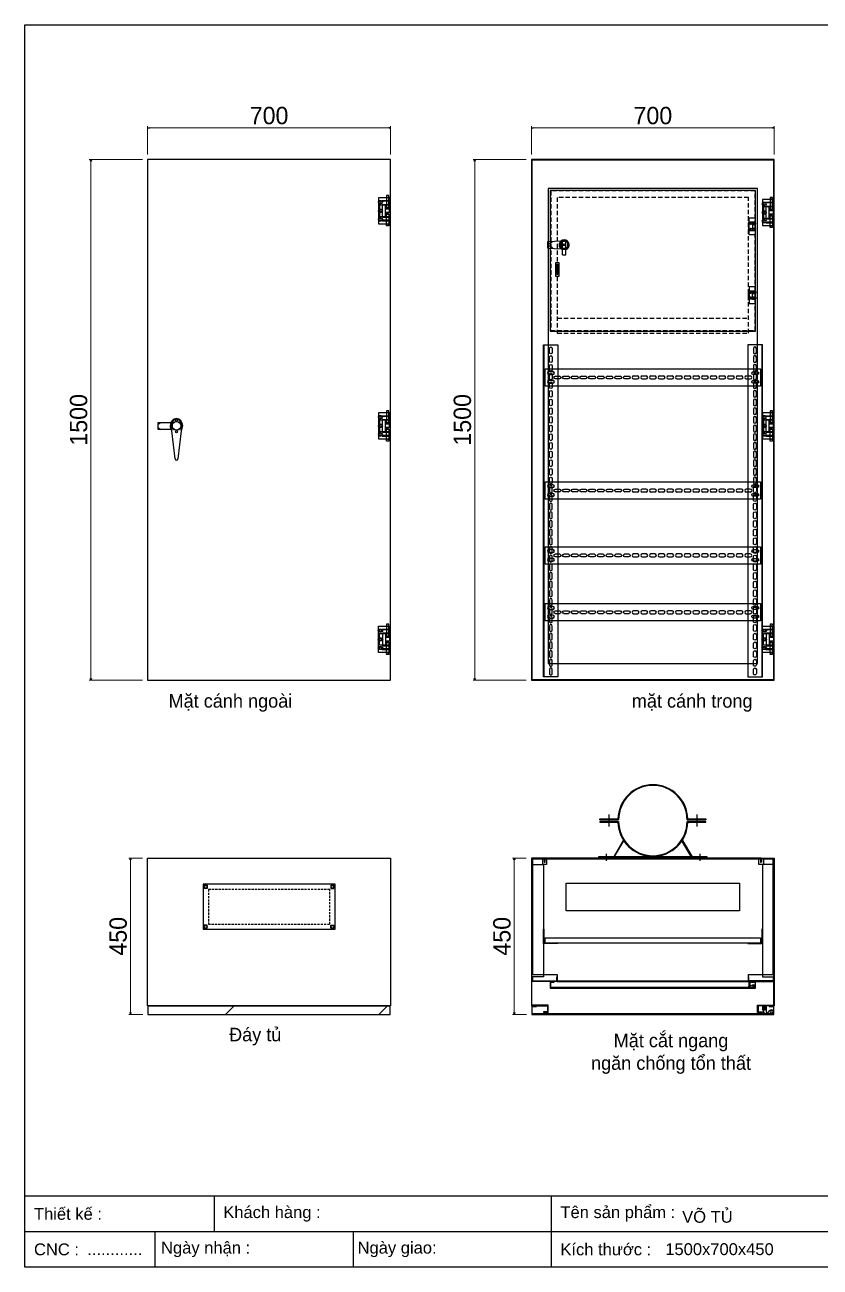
# Model space of a CAD drawing. Header units: millimetres. Extents: x 0 to 5063, y 0 to 3580.
# Drawn here: x 0 to 2292, y 0 to 3580 of the extents above; entities that cross this region are included whole.
import ezdxf

# ---------------------------------------------------------------- set-up
doc = ezdxf.new("R2010")
doc.units = ezdxf.units.MM
doc.linetypes.add('HIDDEN', pattern=[9.525, 6.35, -3.175])
doc.linetypes.add('HIDDENX2', pattern=[19.05, 12.7, -6.35])
for name, color, linetype in [('CNC', 7, 'Continuous'), ('DIM', 253, 'Continuous'), ('Ghi chu', 7, 'Continuous'), ('HEATER', 1, 'Continuous')]:
    doc.layers.add(name, color=color, linetype=linetype)
doc.styles.add('Arial', font='arial.ttf')
doc.dimstyles.new('CNC', dxfattribs={"dimtxt": 50, "dimasz": 5, "dimexe": 5, "dimexo": 15, "dimgap": 10, "dimtad": 1, "dimdec": 0, "dimtxsty": 'Standard', "dimblk": 'OPEN30', "dimcen": 10, "dimclrd": 5, "dimclre": 5, "dimclrt": 3, "dimazin": 3, "dimtfac": 1, "dimtdec": 0, "dimtmove": 0, "dimatfit": 3, "dimldrblk": 'ARCHTICK', "dimlwd": 9, "dimlwe": 9})

# ---------------------------------------------------------------- blocks, each defined once
blk = doc.blocks.new('*D1')
at = {"color": 0, "linetype": 'ByBlock', "lineweight": -2}
for p, q in [((353.9, 3282.7), (358.9, 3284)), ((358.9, 3281.4), (353.9, 3282.7)), ((353.9, 3282.7), (358.9, 3282.7)), ((1048.9, 3284), (1053.9, 3282.7)), ((1053.9, 3282.7), (1048.9, 3281.4)), ((1053.9, 3282.7), (1048.9, 3282.7))]:
    blk.add_line(p, q, dxfattribs=at)
at = {"layer": 'Defpoints', "color": 0, "transparency": 16777216}
for p in [(1053.9, 3282.7), (353.9, 3191.7), (1053.9, 3191.7)]:
    blk.add_point(p, dxfattribs=at)
at = {"layer": 'DIM', "color": 5, "lineweight": 9, "transparency": 16777216}
for p, q in [((353.9, 3206.7), (353.9, 3287.7)), ((358.9, 3282.7), (1048.9, 3282.7)), ((1053.9, 3206.7), (1053.9, 3287.7))]:
    blk.add_line(p, q, dxfattribs=at)
at = {"layer": 'DIM', "color": 3, "transparency": 16777216, "insert": (703.9, 3318.2), "char_height": 50, "attachment_point": 5}
blk.add_mtext('700', dxfattribs=at)
blk = doc.blocks.new('_ArchTick')
at = {"color": 0, "const_width": 0.15}
blk.add_lwpolyline([(-0.5, -0.5), (0.5, 0.5)], dxfattribs=at)
blk = doc.blocks.new('_Open30')
at = {"color": 0, "linetype": 'ByBlock', "lineweight": -2}
for p, q in [((-1, 0.27), (0, 0)), ((0, 0), (-1, -0.27)), ((0, 0), (-1, 0))]:
    blk.add_line(p, q, dxfattribs=at)
blk = doc.blocks.new('*D2')
at = {"color": 0, "linetype": 'ByBlock', "lineweight": -2}
for p, q in [((189.3, 3186.7), (190.6, 3191.7)), ((190.6, 3191.7), (192, 3186.7)), ((190.6, 3191.7), (190.6, 3186.7)), ((190.6, 1691.7), (189.3, 1696.7)), ((192, 1696.7), (190.6, 1691.7)), ((190.6, 1691.7), (190.6, 1696.7))]:
    blk.add_line(p, q, dxfattribs=at)
at = {"layer": 'Defpoints', "color": 0, "transparency": 16777216}
for p in [(353.9, 3191.7), (190.6, 1691.7), (353.9, 1691.7)]:
    blk.add_point(p, dxfattribs=at)
at = {"layer": 'DIM', "color": 5, "lineweight": 9, "transparency": 16777216}
for p, q in [((338.9, 3191.7), (185.6, 3191.7)), ((190.6, 3186.7), (190.6, 1696.7)), ((338.9, 1691.7), (185.6, 1691.7))]:
    blk.add_line(p, q, dxfattribs=at)
at = {"layer": 'DIM', "color": 3, "transparency": 16777216, "insert": (155.1, 2441.7), "char_height": 50, "attachment_point": 5, "rotation": 90}
blk.add_mtext('1500', dxfattribs=at)
blk = doc.blocks.new('*D3')
at = {"color": 0, "linetype": 'ByBlock', "lineweight": -2}
for p, q in [((303.3, 1173.5), (304.6, 1178.5)), ((304.6, 1178.5), (305.9, 1173.5)), ((304.6, 1178.5), (304.6, 1173.5)), ((304.6, 728.5), (303.3, 733.5)), ((305.9, 733.5), (304.6, 728.5)), ((304.6, 728.5), (304.6, 733.5))]:
    blk.add_line(p, q, dxfattribs=at)
at = {"layer": 'Defpoints', "color": 0, "transparency": 16777216}
for p in [(353.9, 1178.5), (304.6, 728.5), (354.9, 728.5)]:
    blk.add_point(p, dxfattribs=at)
at = {"layer": 'DIM', "color": 5, "lineweight": 9, "transparency": 16777216}
for p, q in [((338.9, 1178.5), (299.6, 1178.5)), ((304.6, 1173.5), (304.6, 733.5)), ((339.9, 728.5), (299.6, 728.5))]:
    blk.add_line(p, q, dxfattribs=at)
at = {"layer": 'DIM', "color": 3, "transparency": 16777216, "insert": (269.1, 953.5), "char_height": 50, "attachment_point": 5, "rotation": 90}
blk.add_mtext('450', dxfattribs=at)
blk = doc.blocks.new('MS308-2-1')
at = {"color": 1}
for p, q in [((-53, 4.6), (-46, 10)), ((-13.3, -14.2), (-13.3, 6.7)), ((-12.3, 6.7), (-12.3, -6.9)), ((12.3, 6.7), (12.3, -6.9)), ((13.3, 6.7), (13.3, -14.2)), ((-53, -4.6), (-46, -10)), ((-4, -95), (-13.3, -14.2)), ((13.3, -14.2), (4, -95))]:
    blk.add_line(p, q, dxfattribs=at)
blk.add_lwpolyline([(-15.8, -10), (-53, -10), (-53, 10), (-15.8, 10)], dxfattribs=at)
for centre, radius, start, end in [((0, 6.7), 13.3, 0, 180), ((0, 6.7), 12.3, 0, 180), ((0, 5.9), 17.7, 226.184, 313.816), ((0, -95), 4, 180, 0)]:
    blk.add_arc(centre, radius, start, end, dxfattribs=at)
blk.add_ellipse((0, 0), major_axis=(0, 21), ratio=0.857143, start_param=3.972003, end_param=8.594367, dxfattribs=at)
blk = doc.blocks.new('HL011-1-3')
at = {"color": 1}
for p, q in [((29.5, 81), (22.5, 81)), ((22.5, 81), (22.5, 78)), ((23.5, 78), (22.5, 78)), ((22.5, 75), (22.5, 49)), ((23.5, 75), (22.5, 75)), ((23.5, 75), (23.5, 78)), ((29.5, 78), (28.5, 78)), ((28.5, 75), (28.5, 78)), ((28.5, 75), (29.5, 75)), ((29.5, 78), (29.5, 81)), ((29.5, 49), (29.5, 75)), ((11, 56), (11, 19)), ((11, 56), (32, 56)), ((20, 54), (20, 21)), ((20, 47), (32, 47)), ((32, 42.5), (20, 42.5)), ((22.5, 49), (24, 44)), ((24, 44), (28, 44)), ((29.5, 49), (28, 44)), ((11, 19), (32, 19)), ((32, 32.5), (20, 32.5)), ((20, 28), (32, 28)), ((22.5, 26), (24, 31)), ((22.5, 0), (22.5, 26)), ((23.5, 0), (22.5, 0)), ((23.5, 0), (23.5, -3)), ((24, 31), (28, 31)), ((29.5, 26), (28, 31)), ((28.5, 0), (28.5, -3)), ((28.5, 0), (29.5, 0)), ((29.5, 26), (29.5, 0)), ((22.5, -6), (22.5, -3)), ((23.5, -3), (22.5, -3)), ((29.5, -6), (22.5, -6)), ((29.5, -3), (28.5, -3)), ((29.5, -3), (29.5, -6))]:
    blk.add_line(p, q, dxfattribs=at)
for points in [[(32, 19), (32, 0), (0, 0), (0, 75), (32, 75), (32, 56)], [(32, 28), (32, 21), (3, 21), (3, 54), (32, 54), (32, 47)], [(32, 42.5), (32, 32.5)]]:
    blk.add_lwpolyline(points, dxfattribs=at)
for points in [[(10, 67), (32, 67), (32, 65), (10, 65)], [(10, 8), (32, 8), (32, 10), (10, 10)]]:
    blk.add_lwpolyline(points, close=True, dxfattribs=at)
for centre in [(5.5, 62.5), (5.5, 37.5), (5.5, 12.5)]:
    blk.add_circle(centre, 3, dxfattribs=at)
blk = doc.blocks.new('*D4')
at = {"color": 0, "linetype": 'ByBlock', "lineweight": -2}
for p, q in [((1460, 3282.7), (1465, 3284)), ((1465, 3281.4), (1460, 3282.7)), ((1460, 3282.7), (1465, 3282.7)), ((2155, 3284), (2160, 3282.7)), ((2160, 3282.7), (2155, 3281.4)), ((2160, 3282.7), (2155, 3282.7))]:
    blk.add_line(p, q, dxfattribs=at)
at = {"layer": 'Defpoints', "color": 0, "transparency": 16777216}
for p in [(2160, 3282.7), (1460, 3191.7), (2160, 3191.7)]:
    blk.add_point(p, dxfattribs=at)
at = {"layer": 'DIM', "color": 5, "lineweight": 9, "transparency": 16777216}
for p, q in [((1460, 3206.7), (1460, 3287.7)), ((1465, 3282.7), (2155, 3282.7)), ((2160, 3206.7), (2160, 3287.7))]:
    blk.add_line(p, q, dxfattribs=at)
at = {"layer": 'DIM', "color": 3, "transparency": 16777216, "insert": (1810, 3318.2), "char_height": 50, "attachment_point": 5}
blk.add_mtext('700', dxfattribs=at)
blk = doc.blocks.new('*D5')
at = {"color": 0, "linetype": 'ByBlock', "lineweight": -2}
for p, q in [((1295.4, 3186.7), (1296.8, 3191.7)), ((1296.8, 3191.7), (1298.1, 3186.7)), ((1296.8, 3191.7), (1296.8, 3186.7)), ((1296.8, 1691.7), (1295.4, 1696.7)), ((1298.1, 1696.7), (1296.8, 1691.7)), ((1296.8, 1691.7), (1296.8, 1696.7))]:
    blk.add_line(p, q, dxfattribs=at)
at = {"layer": 'Defpoints', "color": 0, "transparency": 16777216}
for p in [(1460, 3191.7), (1296.8, 1691.7), (1460, 1691.7)]:
    blk.add_point(p, dxfattribs=at)
at = {"layer": 'DIM', "color": 5, "lineweight": 9, "transparency": 16777216}
for p, q in [((1445, 3191.7), (1291.8, 3191.7)), ((1296.8, 3186.7), (1296.8, 1696.7)), ((1445, 1691.7), (1291.8, 1691.7))]:
    blk.add_line(p, q, dxfattribs=at)
at = {"layer": 'DIM', "color": 3, "transparency": 16777216, "insert": (1261.2, 2441.7), "char_height": 50, "attachment_point": 5, "rotation": 90}
blk.add_mtext('1500', dxfattribs=at)
blk = doc.blocks.new('KHUNG CHUẨN')
at = {"color": 7}
for p, q in [((19889.2, -28535.2), (16919.2, -28535.2)), ((17239.2, -28535.2), (17239.2, -28595.2)), ((17809.2, -28535.2), (17809.2, -28655.2)), ((18939.2, -28595.2), (16919.2, -28595.2)), ((17139.2, -28595.2), (17139.2, -28655.2)), ((17474.2, -28595.2), (17474.2, -28655.2))]:
    blk.add_line(p, q, dxfattribs=at)
blk.add_lwpolyline([(16919.2, -26555.2), (19889.2, -26555.2), (19889.2, -28655.2), (16919.2, -28655.2)], close=True, dxfattribs=at)
at = {"color": 2, "char_height": 20, "attachment_point": 4, "style": 'Arial'}
for s, insert, width in [('  Thiết kế :', (16919.2, -28565.2), 917.634), ('  Khách hàng :', (17239.2, -28565.2), 917.634), ('  Tên sản phẩm :', (17809.2, -28565.2), 917.634), ('  CNC :', (16919.2, -28625.2), 917.634), ('  Ngày nhận :', (17134, -28625.2), 556.651), ('  Ngày giao:', (17466.3, -28625.2), 556.651), ('  Kích thước :', (17809.2, -28625.2), 917.634)]:
    blk.add_mtext(s, dxfattribs=dict(at, insert=insert, width=width))
at = {"color": 3, "style": 'Arial'}
for tag, p in [('#01', (17055.6, -28580.1)), ('#02', (17431.4, -28580.1)), ('#03', (18030.6, -28580.1)), ('#08', (18751.7, -28580.1)), ('#10', (19064.8, -28580.1)), ('#04', (17024.8, -28634.6)), ('#05', (17308.5, -28633)), ('#06', (17632.7, -28633.7)), ('#07', (18002, -28634.7)), ('#09', (18753.8, -28632.6)), ('#11', (19060.3, -28625.7)), ('#12', (19806.5, -28628.9))]:
    blk.add_attdef(tag, p, '', height=20, dxfattribs=at)
blk = doc.blocks.new('*D7')
at = {"color": 0, "linetype": 'ByBlock', "lineweight": -2}
for p, q in [((1409.4, 1173.5), (1410.7, 1178.5)), ((1410.7, 1178.5), (1412.1, 1173.5)), ((1410.7, 1178.5), (1410.7, 1173.5)), ((1410.7, 728.5), (1409.4, 733.5)), ((1412.1, 733.5), (1410.7, 728.5)), ((1410.7, 728.5), (1410.7, 733.5))]:
    blk.add_line(p, q, dxfattribs=at)
at = {"layer": 'Defpoints', "color": 0, "transparency": 16777216}
for p in [(1460, 1178.5), (1410.7, 728.5), (1461, 728.5)]:
    blk.add_point(p, dxfattribs=at)
at = {"layer": 'DIM', "color": 5, "lineweight": 9, "transparency": 16777216}
for p, q in [((1445, 1178.5), (1405.7, 1178.5)), ((1410.7, 1173.5), (1410.7, 733.5)), ((1446, 728.5), (1405.7, 728.5))]:
    blk.add_line(p, q, dxfattribs=at)
at = {"layer": 'DIM', "color": 3, "transparency": 16777216, "insert": (1375.2, 953.5), "char_height": 50, "attachment_point": 5, "rotation": 90}
blk.add_mtext('450', dxfattribs=at)
blk = doc.blocks.new('HL011-1-4')
h = blk.add_hatch()
h.set_pattern_fill('ANSI31', color=2, scale=0.5, style=0)
h.paths.add_polyline_path([(2.5, 0), (8.5, 0), (8.5, 12), (2.5, 12)])
at = {"color": 1}
for p, q in [((7, 23.5), (0, 10)), ((0, 0), (0, 10)), ((11, 0), (0, 0)), ((7, 23.5), (26, 23.5)), ((11, 0), (11, 19.5)), ((11, 19.5), (17, 19.5)), ((17, 19.5), (21.2, 13.9))]:
    blk.add_line(p, q, dxfattribs=at)
at = {"color": 2}
blk.add_lwpolyline([(2.5, 0), (2.5, 12), (8.5, 12), (8.5, 0)], dxfattribs=at)
at = {"color": 1}
blk.add_lwpolyline([(5.7, 21), (3, 21), (3, 23.5), (7, 23.5)], dxfattribs=at)
blk.add_circle((26, 17.5), 3.5, dxfattribs=at)
blk.add_arc((26, 17.5), 6, 216.8699, 90, dxfattribs=at)
blk = doc.blocks.new('ovan6x9')
at = {"color": 2}
for p, q in [((2, 6), (8, 6)), ((2, 0), (8, 0))]:
    blk.add_line(p, q, dxfattribs=at)
for centre, start, end in [((2, 3), 90, 270), ((8, 3), 270, 90)]:
    blk.add_arc(centre, 3, start, end, dxfattribs=at)
blk = doc.blocks.new('HL036-1-1')
at = {"color": 1}
blk.add_line((9.5, 36.2), (9.5, 12.2), dxfattribs=at)
for points in [[(-2.5, 12.2), (17.5, 12.2), (17.5, 36.2), (-2.5, 36.2)], [(0, 48.5), (17.5, 48.5), (17.5, 0), (0, 0)]]:
    blk.add_lwpolyline(points, close=True, dxfattribs=at)
for centre, radius in [((3.5, 31.8), 2), ((3.5, 16.8), 2), ((12.7, 32.5), 2.5), ((12.7, 16), 2.5)]:
    blk.add_circle(centre, radius, dxfattribs=at)
blk = doc.blocks.new('HL036-1-2')
at = {"layer": 'Ghi chu', "color": 1}
for p, q in [((-3, 17.8), (-18.9, 17.8)), ((-18.9, 15.8), (-18.9, 17.8)), ((-12.1, 15.8), (-18.9, 15.8)), ((-16.4, 1), (-16.4, 14)), ((-15.6, 15), (-3.9, 17.7)), ((0, 0), (-15.4, 0)), ((-14.4, 3), (-14.4, 11.9)), ((0, 2), (-13.4, 2)), ((-13.1, 12.8), (-4.3, 9.8)), ((-6.2, 2), (-6.2, 0)), ((-1.2, 2), (-1.2, 0)), ((0, 0), (0, 2))]:
    blk.add_line(p, q, dxfattribs=at)
for radius in [4.1, 2.1]:
    blk.add_circle((-3, 13.7), radius, dxfattribs=at)
for centre, start, end in [((-15.4, 14), 102.9616, 180), ((-15.4, 1), 180, 270), ((-13.4, 11.9), 71.3254, 180), ((-13.4, 3), 180, 270)]:
    blk.add_arc(centre, 1, start, end, dxfattribs=at)
blk = doc.blocks.new('SDGFGHGHG')
at = {"layer": 'HEATER'}
for p, q in [((860892.9, 570780.5), (860931.6, 570782)), ((860892.9, 570760.5), (860892.9, 570780.5)), ((860892.9, 570771.9), (860906.3, 570778.7)), ((860892.9, 570769.1), (860906.3, 570762.4)), ((860892.9, 570760.5), (860931.6, 570759.1)), ((860935.9, 570742), (860935.9, 570784.3)), ((860937.5, 570771.3), (860939.5, 570771.3)), ((860937.5, 570769.8), (860939.5, 570769.8)), ((860939.5, 570773.5), (860939.5, 570771.3)), ((860939.5, 570769.8), (860939.5, 570767.6)), ((860941.3, 570773.5), (860941.3, 570771.3)), ((860941.3, 570771.3), (860943.4, 570771.3)), ((860941.3, 570769.8), (860941.3, 570767.6)), ((860941.3, 570769.8), (860943.4, 570769.8)), ((860944.9, 570742), (860944.9, 570784.3)), ((860935.9, 570742), (860944.9, 570742))]:
    blk.add_line(p, q, dxfattribs=at)
blk.add_circle((860940.4, 570770.5), 3.08, dxfattribs=at)
blk.add_arc((860940.4, 570770.5), 14.5, 288.08, 251.92, dxfattribs=at)
blk = doc.blocks.new('SĐFHGGH')
at = {"layer": 'HEATER'}
for points in [[(860943.4, 570717), (860943.4, 570718.4), (860937.4, 570718.4), (860937.4, 570717)], [(860928.8, 570702.4), (860927.4, 570702.4), (860927.4, 570708.4), (860928.8, 570708.4)], [(860943.4, 570693.8), (860943.4, 570692.4), (860937.4, 570692.4), (860937.4, 570693.8)], [(860952.1, 570702.4), (860953.4, 570702.4), (860953.4, 570708.4), (860952.1, 570708.4)]]:
    blk.add_lwpolyline(points, dxfattribs=at)
for start, end in [(104.4775, 165.5225), (14.4775, 75.5225), (194.4775, 255.5225), (284.4775, 345.5225)]:
    blk.add_arc((860940.4, 570705.4), 12, start, end, dxfattribs=at)
blk = doc.blocks.new('MS722')
for name, p in [('SDGFGHGHG', (-860940.4, -570770.5)), ('SĐFHGGH', (-860940.4, -570705.4))]:
    blk.add_blockref(name, p)
blk = doc.blocks.new('ovan8.5x20')
at = {"layer": 'CNC', "color": 2, "lineweight": -3}
for p, q in [((5.7, 4.2), (-5.8, 4.2)), ((-5.8, -4.2), (5.7, -4.2))]:
    blk.add_line(p, q, dxfattribs=at)
for centre, start, end in [((-5.8, 0), 90, 270), ((5.7, 0), 270, 90)]:
    blk.add_arc(centre, 4.25, start, end, dxfattribs=at)
blk = doc.blocks.new('z3')
at = {"color": 44}
for p, q in [((167285.3, -1616.7), (167905.3, -1616.7)), ((167285.3, -1666.7), (167285.3, -1616.7)), ((167905.3, -1616.7), (167905.3, -1666.7)), ((167905.3, -1666.7), (167285.3, -1666.7))]:
    blk.add_line(p, q, dxfattribs=at)
at = {"color": 44, "rotation": 180}
blk.add_blockref('ovan8.5x20', (167301.3, -1629.2), dxfattribs=at)
at = {"layer": 'CNC', "lineweight": -3, "xscale": -1, "rotation": 180}
for p in [(167320.3, -1641.7), (167345.3, -1641.7), (167370.3, -1641.7), (167395.3, -1641.7), (167420.3, -1641.7), (167445.3, -1641.7), (167470.3, -1641.7), (167495.3, -1641.7), (167520.3, -1641.7), (167890.5, -1629.2), (167890.5, -1654.2)]:
    blk.add_blockref('ovan8.5x20', p, dxfattribs=at)
at = {"layer": 'CNC', "lineweight": -3, "rotation": 180}
for p in [(167545.3, -1641.7), (167570.3, -1641.7), (167595.3, -1641.7), (167620.3, -1641.7), (167645.3, -1641.7), (167670.3, -1641.7), (167695.3, -1641.7), (167720.3, -1641.7), (167745.3, -1641.7), (167770.3, -1641.7), (167795.3, -1641.7), (167820.3, -1641.7), (167845.3, -1641.7), (167870.3, -1641.7), (167301.3, -1654.2)]:
    blk.add_blockref('ovan8.5x20', p, dxfattribs=at)
blk = doc.blocks.new('2565')
at = {"color": 5}
for p, q in [((168377, -2431.2), (168377, -2429.1)), ((168377, -2429.1), (168428.9, -2429.1)), ((168431, -2431.2), (168377, -2431.2)), ((168682.1, -2431.2), (168628.1, -2431.2)), ((168630.2, -2429.1), (168682.1, -2429.1)), ((168682.1, -2429.1), (168682.1, -2431.2)), ((168377, -2436.4), (168377, -2438.4)), ((168431, -2436.4), (168377, -2436.4)), ((168377, -2438.4), (168428.9, -2438.4)), ((168682.1, -2436.4), (168628.1, -2436.4)), ((168630.2, -2438.4), (168682.1, -2438.4)), ((168682.1, -2438.4), (168682.1, -2436.4)), ((168444.3, -2491.4), (168417.6, -2535.9)), ((168419.4, -2537), (168446.1, -2492.5)), ((168446.1, -2492.5), (168444.3, -2491.4)), ((168613.1, -2492.5), (168614.9, -2491.4)), ((168639.8, -2537), (168613.1, -2492.5)), ((168614.9, -2491.4), (168641.5, -2535.9)), ((168373.9, -2537), (168685.2, -2537)), ((168373.9, -2539.1), (168373.9, -2537)), ((168685.2, -2539.1), (168373.9, -2539.1)), ((168373.9, -2540.1), (168685.2, -2540.1)), ((168373.9, -2542.2), (168373.9, -2540.1)), ((168417.6, -2535.9), (168419.4, -2537)), ((168641.5, -2535.9), (168639.8, -2537)), ((168685.2, -2537), (168685.2, -2539.1)), ((168685.2, -2540.1), (168685.2, -2542.2)), ((168685.2, -2542.2), (168373.9, -2542.2))]:
    blk.add_line(p, q, dxfattribs=at)
at = {"color": 2}
for p, q in [((168403, -2416.6), (168403, -2450.9)), ((168656.1, -2416.6), (168656.1, -2450.9)), ((168394.7, -2529.2), (168394.7, -2550)), ((168664.5, -2529.2), (168664.5, -2550))]:
    blk.add_line(p, q, dxfattribs=at)
at = {"color": 5}
for centre, radius, start, end in [((168529.6, -2431.2), 100.7, 1.1814, 178.8186), ((168529.6, -2431.2), 98.6, 0, 180), ((168529.6, -2436.4), 100.7, 181.1814, 358.8186), ((168529.6, -2436.4), 98.6, 180, 0)]:
    blk.add_arc(centre, radius, start, end, dxfattribs=at)

msp = doc.modelspace()

# ---------------------------------------------------------------- hatches: boundary and pattern name
at = {"ltscale": 3}
h = msp.add_hatch(dxfattribs=at)
h.set_pattern_fill('ANSI31', color=256, angle=90, style=0)
h.set_pattern_definition([(225, (3285.83502, 101.01402), (0.0883883476, -0.0883883476), [])])
h.paths.add_polyline_path([(1534.5, 2890.2), (1536.5, 2890.2), (1536.5, 2860.2), (1534.5, 2860.2)])
h = msp.add_hatch(dxfattribs=at)
h.set_pattern_fill('ANSI31', color=256, scale=200, style=0)
h.set_pattern_definition([(45, (26804847.3, 28254017.5), (-3535.5339, 3535.5339), [])])
h.paths.add_polyline_path([(513.9, 1103.5), (513.9, 973.5), (893.9, 973.5), (893.9, 1103.5)], flags=16)
h.paths.add_polyline_path([(353.9, 1178.5), (1053.9, 1178.5), (1053.9, 753.5), (353.9, 753.5)])
h = msp.add_hatch(dxfattribs=at)
h.set_pattern_fill('ANSI31', color=256, scale=100, angle=75, style=0)
h.set_pattern_definition([(195, (-10177487.2, 16599671.3), (323.52381, -1207.40728), [])])
h.paths.add_polyline_path([(513.9, 1103.5), (513.9, 973.5), (893.9, 973.5), (893.9, 1103.5)])
h = msp.add_hatch(dxfattribs=at)
h.set_pattern_fill('ANSI31', color=256, scale=50, angle=90, style=0)
h.set_pattern_definition([(225, (-7061004.38, 6701211.83), (220.970869, -220.970869), [])])
h.paths.add_polyline_path([(1052.9, 752.5), (354.9, 752.5), (354.9, 728.5), (1052.9, 728.5)])

# ---------------------------------------------------------------- linework, layer by layer
at = {"color": 3, "linetype": 'HIDDENX2'}
msp.add_line((1534.5, 2734.7), (2085.5, 2734.7), dxfattribs=at)
at = {"color": 44, "ltscale": 3}
for p, q in [((1496, 2657.5), (1496, 1701)), ((2124, 2657.5), (2124, 1701))]:
    msp.add_line(p, q, dxfattribs=at)
for points in [[(353.9, 1691.7), (1053.9, 1691.7), (1053.9, 3191.7), (353.9, 3191.7)], [(1460, 1691.7), (2160, 1691.7), (2160, 3191.7), (1460, 3191.7)], [(1461.5, 1693.2), (2158.5, 1693.2), (2158.5, 3190.2), (1461.5, 3190.2)], [(1508, 1739.7), (2112, 1739.7), (2112, 3108.7), (1508, 3108.7)], [(513.9, 1103.5), (513.9, 973.5), (893.9, 973.5), (893.9, 1103.5)]]:
    msp.add_lwpolyline(points, close=True)
at = {"color": 6}
for points in [[(1514, 2697.7), (2106, 2697.7), (2106, 3102.7), (1514, 3102.7)], [(2094.5, 821.7), (2104.5, 821.7), (2104.5, 805.7), (1515.5, 805.7), (1515.5, 821.7), (1525.5, 821.7), (1525.5, 823.2), (1514, 823.2), (1514, 804.2), (2106, 804.2), (2106, 823.2), (2094.5, 823.2)]]:
    msp.add_lwpolyline(points, close=True, dxfattribs=at)
at = {"color": 6, "linetype": 'HIDDENX2'}
msp.add_lwpolyline([(1515.5, 2699.2), (2104.5, 2699.2), (2104.5, 3101.2), (1515.5, 3101.2)], close=True, dxfattribs=at)
at = {"color": 3, "linetype": 'HIDDENX2'}
msp.add_lwpolyline([(1534.5, 2691.7), (2085.5, 2691.7), (2085.5, 3082.2), (1534.5, 3082.2)], close=True, dxfattribs=at)
at = {"color": 2}
for points in [[(1022.4, 3073.2, 1), (1022.4, 3065.2), (1027.4, 3065.2, 1), (1027.4, 3073.2)], [(1022.4, 3048.2, 1), (1022.4, 3040.2), (1027.4, 3040.2, 1), (1027.4, 3048.2)], [(2128.5, 3068.2, 1), (2128.5, 3060.2), (2133.5, 3060.2, 1), (2133.5, 3068.2)], [(2128.5, 3043.2, 1), (2128.5, 3035.2), (2133.5, 3035.2, 1), (2133.5, 3043.2)], [(1022.4, 3023.2, 1), (1022.4, 3015.2), (1027.4, 3015.2, 1), (1027.4, 3023.2)], [(2128.5, 3018.2, 1), (2128.5, 3010.2), (2133.5, 3010.2, 1), (2133.5, 3018.2)], [(1022.4, 2453.2, 1), (1022.4, 2445.2), (1027.4, 2445.2, 1), (1027.4, 2453.2)], [(2128.5, 2453.2, 1), (2128.5, 2445.2), (2133.5, 2445.2, 1), (2133.5, 2453.2)], [(1022.4, 2428.2, 1), (1022.4, 2420.2), (1027.4, 2420.2, 1), (1027.4, 2428.2)], [(1022.4, 2403.2, 1), (1022.4, 2395.2), (1027.4, 2395.2, 1), (1027.4, 2403.2)], [(2128.5, 2428.2, 1), (2128.5, 2420.2), (2133.5, 2420.2, 1), (2133.5, 2428.2)], [(2128.5, 2403.2, 1), (2128.5, 2395.2), (2133.5, 2395.2, 1), (2133.5, 2403.2)], [(1022.4, 1830.2, -1), (1022.4, 1838.2), (1027.4, 1838.2, -1), (1027.4, 1830.2)], [(2128.5, 1830.2, -1), (2128.5, 1838.2), (2133.5, 1838.2, -1), (2133.5, 1830.2)], [(1022.4, 1805.2, -1), (1022.4, 1813.2), (1027.4, 1813.2, -1), (1027.4, 1805.2)], [(2128.5, 1805.2, -1), (2128.5, 1813.2), (2133.5, 1813.2, -1), (2133.5, 1805.2)], [(1022.4, 1780.2, -1), (1022.4, 1788.2), (1027.4, 1788.2, -1), (1027.4, 1780.2)], [(2128.5, 1780.2, -1), (2128.5, 1788.2), (2133.5, 1788.2, -1), (2133.5, 1780.2)]]:
    msp.add_lwpolyline(points, format="xyb", close=True, dxfattribs=at)
for points in [[(1544.3, 2935.7), (1564.8, 2935.7), (1564.8, 2956.2), (1544.3, 2956.2)], [(525.8, 1091.6), (516.8, 1091.6), (516.8, 1100.6), (525.8, 1100.6)], [(882, 1091.6), (891, 1091.6), (891, 1100.6), (882, 1100.6)], [(525.8, 985.4), (516.8, 985.4), (516.8, 976.4), (525.8, 976.4)], [(882, 985.4), (891, 985.4), (891, 976.4), (882, 976.4)]]:
    msp.add_lwpolyline(points, close=True, dxfattribs=at)
at = {"color": 2, "ltscale": 3}
for points in [[(1530, 2895.2), (1539, 2895.2), (1539, 2855.2), (1530, 2855.2)], [(1560, 1107), (2060, 1107), (2060, 1027), (1560, 1027)]]:
    msp.add_lwpolyline(points, close=True, dxfattribs=at)
at = {"ltscale": 3}
for points in [[(1534.5, 2890.2), (1536.5, 2890.2), (1536.5, 2860.2), (1534.5, 2860.2)], [(353.9, 1178.5), (1053.9, 1178.5), (1053.9, 753.5), (353.9, 753.5)], [(1052.9, 752.5), (354.9, 752.5), (354.9, 728.5), (1052.9, 728.5)]]:
    msp.add_lwpolyline(points, close=True, dxfattribs=at)
at = {"color": 44, "ltscale": 3}
for points in [[(1494.5, 2657.5), (1536, 2657.5), (1536, 1701), (1494.5, 1701)], [(2125.5, 2657.5), (2084, 2657.5), (2084, 1701), (2125.5, 1701)]]:
    msp.add_lwpolyline(points, close=True, dxfattribs=at)
at = {"color": 7}
for points in [[(1494.5, 734), (1508, 734), (1508, 755), (1461.5, 755), (1461.5, 1177), (1496.5, 1177), (1496.5, 1167), (1498, 1167), (1498, 1178.5), (1460, 1178.5), (1460, 753.5), (1506.5, 753.5), (1506.5, 735.5), (1494.5, 735.5)], [(1499.5, 1167), (1499.5, 1177), (2120.5, 1177), (2120.5, 1167), (2122, 1167), (2122, 1178.5), (1498, 1178.5), (1498, 1167)], [(2125.5, 734), (2112, 734), (2112, 755), (2158.5, 755), (2158.5, 1177), (2123.5, 1177), (2123.5, 1167), (2122, 1167), (2122, 1178.5), (2160, 1178.5), (2160, 753.5), (2113.5, 753.5), (2113.5, 735.5), (2125.5, 735.5)], [(1474.5, 752.5), (1461, 752.5), (1461, 728.5), (2159, 728.5), (2159, 752.5), (2145.5, 752.5), (2145.5, 751), (2157.5, 751), (2157.5, 730), (1462.5, 730), (1462.5, 751), (1474.5, 751)]]:
    msp.add_lwpolyline(points, close=True, dxfattribs=at)
at = {"color": 3, "ltscale": 3}
msp.add_lwpolyline([(1461.5, 843.5), (1534.5, 843.5), (1534.5, 823.5), (2085.5, 823.5), (2085.5, 843.5), (2158.5, 843.5), (2158.5, 1177), (2128.5, 1177), (2128.5, 1160.5), (2115.5, 1160.5), (2115.5, 1177), (1503, 1177), (1503, 1160.5), (1493, 1160.5), (1493, 1177), (1461.5, 1177), (1461.5, 843.5)], dxfattribs=at)
at = {"color": 44}
for points in [[(1461.5, 1160.5), (1494.5, 1160.5), (1494.5, 837), (1461.5, 837)], [(2158.5, 1160.5), (2125.5, 1160.5), (2125.5, 837), (2158.5, 837)], [(1536, 932.5), (1494.5, 932.5), (1494.5, 974), (1496, 974), (1496, 934), (1536, 934)], [(2084, 932.5), (2125.5, 932.5), (2125.5, 974), (2124, 974), (2124, 934), (2084, 934)], [(1500, 949), (2120, 949), (2120, 934), (1500, 934)]]:
    msp.add_lwpolyline(points, close=True, dxfattribs=at)
at = {"color": 3, "ltscale": 3}
msp.add_lwpolyline([(1463, 843.5), (1534.5, 843.5), (1534.5, 825), (2085.5, 825), (2085.5, 843.5), (2157, 843.5), (2157, 1175.5), (2128.5, 1175.5), (2128.5, 1160.5), (2115.5, 1160.5), (2115.5, 1175.5), (1503, 1175.5), (1503, 1160.5), (1493, 1160.5), (1493, 1175.5), (1463, 1175.5)], close=True, dxfattribs=at)
at = {"color": 2, "linetype": 'HIDDEN'}
msp.add_lwpolyline([(528.9, 1088.5), (528.9, 988.5), (878.9, 988.5), (878.9, 1088.5)], close=True, dxfattribs=at)
at = {"color": 3}
for points in [[(1463, 837), (1463, 825), (1533, 825), (1533, 837), (1534.5, 837), (1534.5, 823.5), (1461.5, 823.5), (1461.5, 837)], [(2157, 837), (2157, 825), (2087, 825), (2087, 837), (2085.5, 837), (2085.5, 823.5), (2158.5, 823.5), (2158.5, 837)]]:
    msp.add_lwpolyline(points, close=True, dxfattribs=at)
at = {"color": 2}
for centre, radius in [((1554.5, 2946), 11), ((436.9, 2424.2), 12.5), ((436.9, 2441.2), 3), ((436.9, 2407.2), 3)]:
    msp.add_circle(centre, radius, dxfattribs=at)
at = {"color": 7}
for centre in [(521.3, 1096.1), (886.5, 1096.1), (521.3, 980.9), (886.5, 980.9)]:
    msp.add_circle(centre, 4, dxfattribs=at)

# ---------------------------------------------------------------- block references
at = {"color": 3}
ref = msp.add_blockref('KHUNG CHUẨN', (-28842.9, 48849.5), dxfattribs=dict(at, xscale=1.704737719082913, yscale=1.704737719082913, zscale=1.704737719082913))
ref.add_attrib('#03', 'VÕ TỦ', (1894.5, 128), dxfattribs={"color": 3, "height": 34.09, "style": 'Arial'})
ref.add_attrib('#07', '1500x700x450', (1845.8, 34.8), dxfattribs={"color": 3, "height": 34.095, "style": 'Arial'})
ref.add_attrib('#04', '............', (179.9, 35), dxfattribs={"color": 3, "height": 34.095, "style": 'Arial'})
at = {"color": 7, "xscale": -1, "rotation": 180}
for name, p in [('HL011-1-3', (1019.4, 3081.7)), ('HL011-1-3', (2125.5, 3076.7)), ('HL036-1-1', (2087.7, 2825.2)), ('ovan6x9', (2095.4, 2812.2)), ('ovan6x9', (2095.4, 2795.7)), ('HL011-1-3', (1019.4, 2461.7)), ('HL011-1-3', (2125.5, 2461.7)), ('HL036-1-2', (2103.4, 823.5)), ('HL011-1-4', (2125.5, 753.5))]:
    msp.add_blockref(name, p, dxfattribs=at)
at = {"color": 7}
for name, p in [('HL036-1-1', (2087.7, 2975.2)), ('ovan6x9', (2095.4, 3004.7)), ('ovan6x9', (2095.4, 2988.2)), ('MS722', (1554.5, 2946)), ('MS308-2-1', (436.9, 2424.2)), ('HL011-1-3', (1019.4, 1771.7)), ('HL011-1-3', (2125.5, 1771.7))]:
    msp.add_blockref(name, p, dxfattribs=at)
for name, p in [('z3', (-165785.3, 4205.5)), ('z3', (-165785.3, 3879.7)), ('z3', (-165785.3, 3692.6)), ('z3', (-165785.3, 3528.9)), ('2565', (-166719.6, 3720.7))]:
    msp.add_blockref(name, p)
at = {"layer": 'CNC', "lineweight": -3, "xscale": -1, "rotation": 270}
for p in [(1516, 2641.7), (1516, 2616.7), (1516, 2591.7), (1516, 2566.7), (1516, 2541.7), (1516, 2516.7), (1516, 2491.7), (1516, 2466.7), (1516, 2441.7), (1516, 2416.7), (1516, 2391.7), (1516, 2366.7), (1516, 2341.7), (1516, 2316.7), (1516, 2291.7), (1516, 2266.7)]:
    msp.add_blockref('ovan8.5x20', p, dxfattribs=at)
at = {"layer": 'CNC', "lineweight": -3}
for p, rotation in [((2104, 2641.7), 90), ((2104, 2616.7), 90), ((2104, 2591.7), 90), ((2104, 2566.7), 90), ((2104, 2541.7), 90), ((2104, 2516.7), 90), ((2104, 2491.7), 90), ((2104, 2466.7), 90), ((2104, 2441.7), 90), ((2104, 2416.7), 90), ((2104, 2391.7), 90), ((2104, 2366.7), 90), ((2104, 2341.7), 90), ((2104, 2316.7), 90), ((2104, 2291.7), 90), ((2104, 2266.7), 90), ((1516, 2241.7), 270), ((1516, 2216.7), 270), ((1516, 2191.7), 270), ((1516, 2166.7), 270), ((1516, 2141.7), 270), ((1516, 2116.7), 270), ((1516, 2091.7), 270), ((1516, 2066.7), 270), ((1516, 2041.7), 270), ((1516, 2016.7), 270), ((1516, 1991.7), 270), ((1516, 1966.7), 270), ((1516, 1941.7), 270), ((1516, 1916.7), 270), ((1516, 1891.7), 270), ((1516, 1866.7), 270), ((1516, 1841.7), 270), ((1516, 1816.7), 270), ((1516, 1791.7), 270), ((1516, 1766.7), 270), ((1516, 1741.7), 270), ((1516, 1716.7), 270)]:
    msp.add_blockref('ovan8.5x20', p, dxfattribs=dict(at, rotation=rotation))
at = {"layer": 'CNC', "lineweight": -3, "extrusion": (0, 0, -1), "zscale": -1, "rotation": 270}
for p in [(-2104, 2241.7), (-2104, 2216.7), (-2104, 2191.7), (-2104, 2166.7), (-2104, 2141.7), (-2104, 2116.7), (-2104, 2091.7), (-2104, 2066.7), (-2104, 2041.7), (-2104, 2016.7), (-2104, 1991.7), (-2104, 1966.7), (-2104, 1941.7), (-2104, 1916.7), (-2104, 1891.7), (-2104, 1866.7), (-2104, 1841.7), (-2104, 1816.7), (-2104, 1791.7), (-2104, 1766.7), (-2104, 1741.7), (-2104, 1716.7)]:
    msp.add_blockref('ovan8.5x20', p, dxfattribs=at)

# ---------------------------------------------------------------- texts
at = {"color": 2, "char_height": 39, "attachment_point": 5}
for s, insert, width in [('Mặt cánh ngoài', (592.5, 1625.9), 625), ('mặt cánh trong', (1923.3, 1625.9), 775), ('Đáy tủ', (664, 664.4), 875), ('Mặt cắt ngang \\Pngăn chống tổn thất', (1862.3, 614.8), 775)]:
    msp.add_mtext(s, dxfattribs=dict(at, insert=insert, width=width))

# ---------------------------------------------------------------- dimensions: what is measured, and where the dimension line sits
at = {"layer": 'DIM'}
for base, p1, p2, picture, middle in [((1053.9, 3282.7), (353.9, 3191.7), (1053.9, 3191.7), '*D1', (703.9, 3318.2)), ((2160, 3282.7), (1460, 3191.7), (2160, 3191.7), '*D4', (1810, 3318.2))]:
    dim = msp.add_linear_dim(base=base, p1=p1, p2=p2, dimstyle='CNC', dxfattribs=at)
    dim.commit()
    dim.dimension.update_dxf_attribs({"geometry": picture, "text_midpoint": middle})
for base, p1, p2, picture, middle in [((190.6, 1691.7), (353.9, 3191.7), (353.9, 1691.7), '*D2', (155.1, 2441.7)), ((1296.8, 1691.7), (1460, 3191.7), (1460, 1691.7), '*D5', (1261.2, 2441.7)), ((304.6, 728.5), (353.9, 1178.5), (354.9, 728.5), '*D3', (269.1, 953.5)), ((1410.7, 728.5), (1460, 1178.5), (1461, 728.5), '*D7', (1375.2, 953.5))]:
    dim = msp.add_linear_dim(base=base, p1=p1, p2=p2, angle=90, dimstyle='CNC', dxfattribs=at)
    dim.commit()
    dim.dimension.update_dxf_attribs({"geometry": picture, "text_midpoint": middle})

doc.saveas('drawing.dxf')
